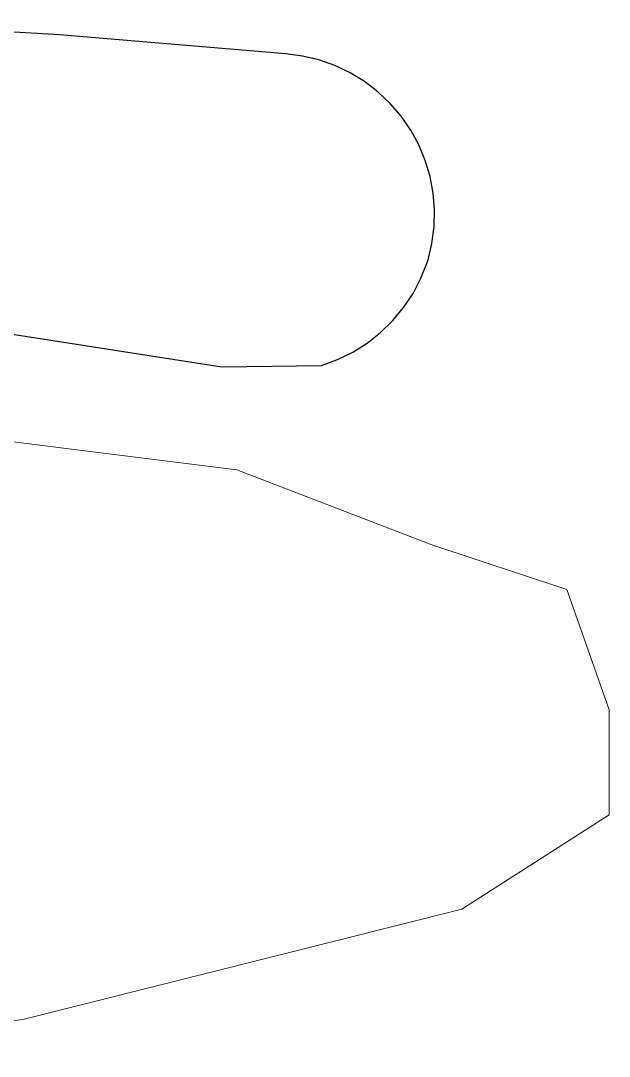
# Model space of a CAD drawing. Header units: millimetres. Extents: x 617751 to 636088, y 68402 to 77988.
# Drawn here: x 629652.3 to 629784, y 69524.8 to 69756.7 of the extents above; entities that cross this region are included whole.
import ezdxf

# ---------------------------------------------------------------- set-up
doc = ezdxf.new("R2010")
doc.units = ezdxf.units.MM
doc.header["$LTSCALE"] = 3
doc.header["$MEASUREMENT"] = 0
doc.layers.add('ALINHAMENTO PREDIAL', color=120, linetype='Continuous')
doc.layers.add('BAIRRO', color=30, linetype='Continuous')

msp = doc.modelspace()

# ---------------------------------------------------------------- linework, layer by layer
at = {"layer": 'ALINHAMENTO PREDIAL'}
msp.add_lwpolyline([(629634.6, 69689.02), (629697.35, 69679.18), (629719.64, 69679.5), (629723.2, 69680.82), (629726.62, 69682.51), (629729.84, 69684.54), (629732.84, 69686.91), (629735.56, 69689.57), (629738, 69692.5), (629740.12, 69695.67), (629741.89, 69699.04), (629743.3, 69702.58), (629743.48, 69703.16), (629744.35, 69706.84), (629744.84, 69710.58), (629744.93, 69714.35), (629744.62, 69718.12), (629743.93, 69721.83), (629742.85, 69725.45), (629741.4, 69728.93), (629739.59, 69732.25), (629737.44, 69735.35), (629734.98, 69738.22), (629732.24, 69740.81), (629729.24, 69743.1), (629726.02, 69745.07), (629722.61, 69746.69), (629719.04, 69747.94), (629715.37, 69748.82), (629711.63, 69749.3), (629661.01, 69753.54), (629607.56, 69756.74)], dxfattribs=at)
msp.add_lwpolyline([(629634.6, 69689.02), (629697.35, 69679.18), (629719.64, 69679.5), (629723.2, 69680.82), (629726.62, 69682.51), (629729.84, 69684.54), (629732.84, 69686.91), (629735.56, 69689.57), (629738, 69692.5), (629740.12, 69695.67), (629741.89, 69699.04), (629743.3, 69702.58), (629743.48, 69703.16), (629744.35, 69706.84), (629744.84, 69710.58), (629744.93, 69714.35), (629744.62, 69718.12), (629743.93, 69721.83), (629742.85, 69725.45), (629741.4, 69728.93), (629739.59, 69732.25), (629737.44, 69735.35), (629734.98, 69738.22), (629732.24, 69740.81), (629729.24, 69743.1), (629726.02, 69745.07), (629722.61, 69746.69), (629719.04, 69747.94), (629715.37, 69748.82), (629711.63, 69749.3), (629661.01, 69753.54), (629607.56, 69756.74)], dxfattribs=at)
msp.add_lwpolyline([(629634.6, 69689.02), (629697.35, 69679.18), (629719.64, 69679.5), (629723.2, 69680.82), (629726.62, 69682.51), (629729.84, 69684.54), (629732.84, 69686.91), (629735.56, 69689.57), (629738, 69692.5), (629740.12, 69695.67), (629741.89, 69699.04), (629743.3, 69702.58), (629743.48, 69703.16), (629744.35, 69706.84), (629744.84, 69710.58), (629744.93, 69714.35), (629744.62, 69718.12), (629743.93, 69721.83), (629742.85, 69725.45), (629741.4, 69728.93), (629739.59, 69732.25), (629737.44, 69735.35), (629734.98, 69738.22), (629732.24, 69740.81), (629729.24, 69743.1), (629726.02, 69745.07), (629722.61, 69746.69), (629719.04, 69747.94), (629715.37, 69748.82), (629711.63, 69749.3), (629661.01, 69753.54), (629607.56, 69756.74)], dxfattribs=at)
at = {"layer": 'BAIRRO', "lineweight": 20}
msp.add_lwpolyline([(629588.4, 69524.79), (629652.78, 69533.04), (629751.07, 69557.71), (629784.04, 69578.89), (629784.04, 69602.41), (629774.56, 69629.32), (629744.33, 69639.38), (629700.67, 69656.16), (629620.07, 69666.23)], dxfattribs=at)

doc.saveas('drawing.dxf')
